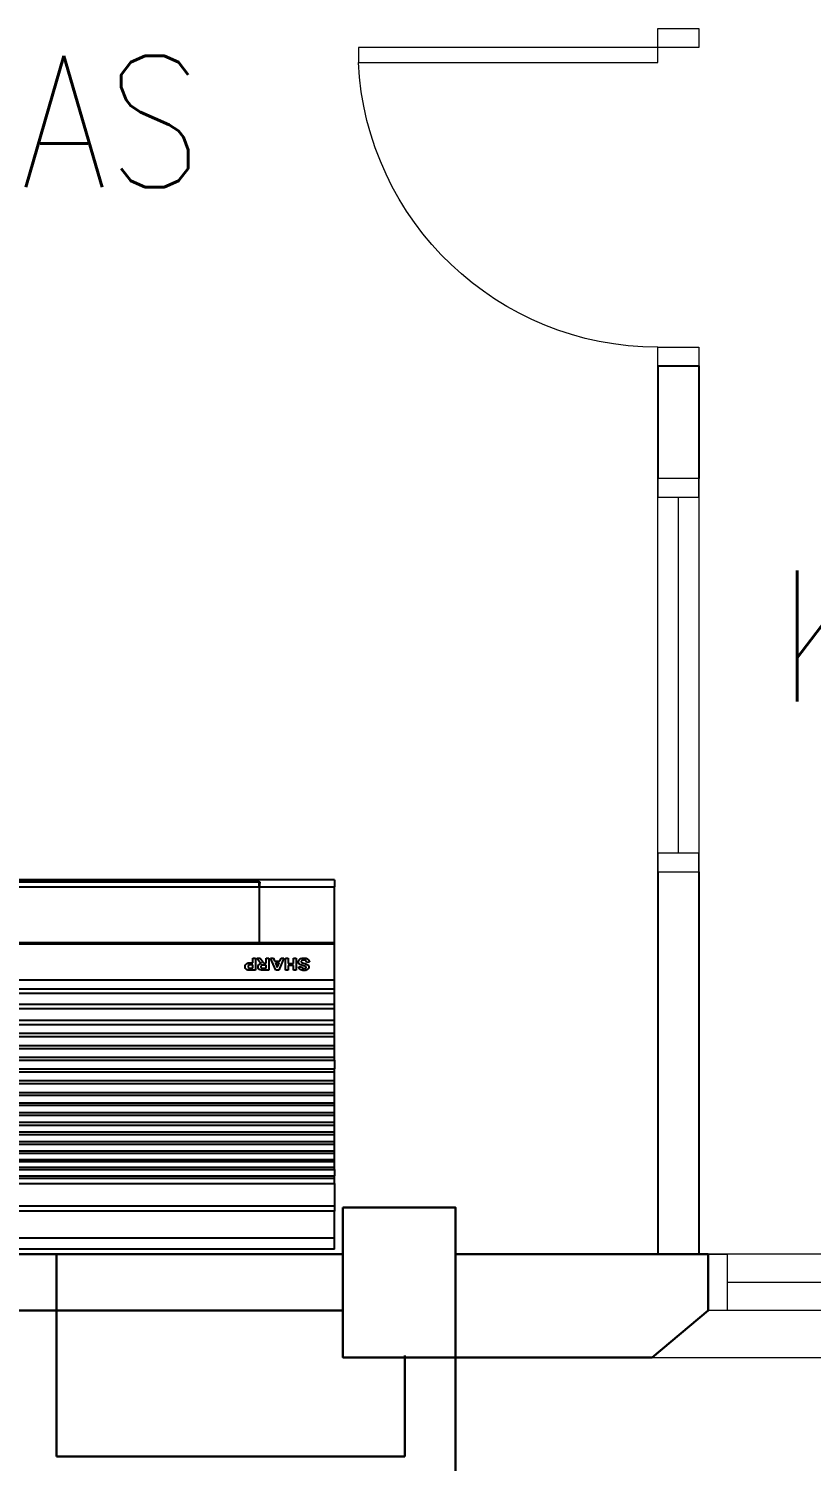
# Model space of a CAD drawing. Header units: inches. Extents: x -86208230 to 200276, y 9267 to 1246656.
# Drawn here: x 126890 to 128979, y 31496 to 35318 of the extents above; entities that cross this region are included whole.
import ezdxf
from ezdxf.enums import TextEntityAlignment as Align

# ---------------------------------------------------------------- set-up
doc = ezdxf.new("R2010")
doc.units = ezdxf.units.IN
doc.header["$MEASUREMENT"] = 0
for name, color, linetype, lineweight in [('COLUMN', 8, 'Continuous', 30), ('DOOR', 8, 'Continuous', 20), ('t3', 8, 'Continuous', 25), ('wall', 8, 'Continuous', 30), ('WIN', 8, 'Continuous', 18)]:
    doc.layers.add(name, color=color, linetype=linetype, lineweight=lineweight)
doc.layers.add('Edges', color=7, linetype='Continuous')
doc.layers.add('partition', color=8, linetype='Continuous')
doc.styles.add('LAILA', font='romans.shx', dxfattribs={"width": 0.85})

# ---------------------------------------------------------------- blocks, each defined once
blk = doc.blocks.new('dr16')
at = {"layer": 'DOOR', "color": 1}
blk.add_line((-2409712.2, -909070.8), (-2409602.2, -909070.8), dxfattribs=at)
for points in [[(-2409712.2, -909070.8), (-2409602.2, -909070.8), (-2409602.2, -909020.8), (-2409712.2, -909020.8)], [(-2410511.2, -909830.8), (-2409712.2, -909830.8), (-2409712.2, -909870.8), (-2410511.2, -909870.8)], [(-2409712.2, -909920.8), (-2409602.2, -909920.8), (-2409602.2, -909870.8), (-2409712.2, -909870.8)]]:
    blk.add_lwpolyline(points, close=True, dxfattribs=at)
at = {"layer": 'DOOR', "color": 9}
blk.add_arc((-2409712.2, -909870.8), 800, 90, 177.134, dxfattribs=at)
blk = doc.blocks.new('air con')
at = {"layer": 'Edges'}
for p, q in [((71.4, 41.9), (152.4, 41.9)), ((71.4, 41.9), (71.4, 41.09)), ((71.4, 41.09), (152.4, 41.09)), ((71.4, 41.09), (71.4, 39.12)), ((71.4, 39.12), (152.4, 39.12)), ((71.4, 38.72), (71.4, 39.12)), ((152.4, 38.72), (71.4, 38.72)), ((71.4, 37.09), (71.4, 38.72)), ((71.4, 37.09), (71.4, 36.7)), ((152.4, 37.09), (71.4, 37.09)), ((152.4, 36.7), (71.4, 36.7)), ((71.4, 36.7), (71.4, 36.54)), ((152.4, 36.54), (71.4, 36.54)), ((71.4, 36.08), (71.4, 36.54)), ((152.4, 36.08), (71.4, 36.08)), ((71.4, 36.08), (71.4, 35.91)), ((152.4, 35.91), (71.4, 35.91)), ((71.4, 35.91), (71.4, 35.49)), ((71.4, 35.49), (71.4, 35.34)), ((152.4, 35.49), (71.4, 35.49)), ((152.4, 35.34), (71.4, 35.34)), ((71.4, 35.34), (71.4, 34.88)), ((152.4, 34.88), (71.4, 34.88)), ((71.4, 34.88), (71.4, 34.71)), ((152.4, 34.71), (71.4, 34.71)), ((71.4, 34.71), (71.4, 34.21)), ((152.4, 34.21), (71.4, 34.21)), ((71.4, 34.21), (71.4, 34.02)), ((71.4, 34.02), (71.4, 33.51)), ((152.4, 34.02), (71.4, 34.02)), ((152.4, 33.51), (71.4, 33.51)), ((71.4, 33.51), (71.4, 33.33)), ((152.4, 33.33), (71.4, 33.33)), ((71.4, 33.33), (71.4, 32.83)), ((152.4, 32.83), (71.4, 32.83)), ((71.4, 32.83), (71.4, 32.62)), ((152.4, 32.62), (71.4, 32.62)), ((71.4, 32.62), (71.4, 32.1)), ((152.4, 32.1), (71.4, 32.1)), ((71.4, 32.1), (71.4, 31.91)), ((152.4, 31.91), (71.4, 31.91)), ((71.4, 31.91), (71.4, 31.38)), ((152.4, 31.38), (71.4, 31.38)), ((71.4, 31.38), (71.4, 31.19)), ((152.4, 31.19), (71.4, 31.19)), ((71.4, 31.19), (71.4, 30.65)), ((152.4, 30.65), (71.4, 30.65)), ((71.4, 30.65), (71.4, 30.44)), ((152.4, 30.44), (71.4, 30.44)), ((71.4, 30.44), (71.4, 29.79)), ((152.4, 29.79), (71.4, 29.79)), ((71.4, 29.79), (71.4, 29.56)), ((71.4, 29.56), (71.4, 28.93)), ((152.4, 29.56), (71.4, 29.56)), ((152.4, 28.93), (71.4, 28.93)), ((71.4, 28.93), (71.4, 28.71)), ((152.4, 28.71), (71.4, 28.71)), ((71.4, 28.09), (71.4, 28.71)), ((152.4, 28.09), (71.4, 28.09)), ((71.4, 28.09), (71.4, 27.87)), ((71.4, 27.87), (71.4, 27.23)), ((152.4, 27.87), (71.4, 27.87)), ((152.4, 27.23), (71.4, 27.23)), ((71.4, 27.23), (71.4, 27.02)), ((71.4, 27.02), (71.4, 26.35)), ((152.4, 27.02), (71.4, 27.02)), ((152.4, 26.35), (71.4, 26.35)), ((71.4, 26.35), (71.4, 26.12)), ((152.4, 26.12), (71.4, 26.12)), ((71.4, 26.12), (71.4, 25.47)), ((152.4, 25.47), (71.4, 25.47)), ((71.4, 25.47), (71.4, 25.16)), ((152.4, 25.16), (71.4, 25.16)), ((71.4, 25.16), (71.4, 24.3)), ((152.4, 24.3), (71.4, 24.3)), ((71.4, 24.3), (71.4, 24)), ((152.4, 24), (71.4, 24)), ((71.4, 24), (71.4, 23.18)), ((71.4, 23.18), (71.4, 22.88)), ((152.4, 23.18), (71.4, 23.18)), ((152.4, 22.88), (71.4, 22.88)), ((71.4, 22.88), (71.4, 22.21)), ((152.4, 22.21), (71.4, 22.21)), ((71.4, 22.21), (71.4, 19.57)), ((73.25, 20.92), (73.44, 20.94)), ((73.28, 21.28), (73.29, 21.35)), ((73.29, 21.23), (73.28, 21.28)), ((73.29, 21.35), (73.33, 21.41)), ((73.31, 21.19), (73.29, 21.23)), ((73.33, 21.14), (73.31, 21.19)), ((73.33, 21.41), (73.38, 21.46)), ((73.37, 21.11), (73.33, 21.14)), ((73.41, 21.08), (73.37, 21.11)), ((73.38, 21.46), (73.45, 21.49)), ((73.46, 21.06), (73.41, 21.08)), ((73.44, 20.94), (73.47, 20.86)), ((73.45, 21.49), (73.54, 21.52)), ((73.6, 21.02), (73.46, 21.06)), ((73.48, 21.32), (73.47, 21.29)), ((73.47, 21.29), (73.48, 21.26)), ((73.5, 21.35), (73.48, 21.32)), ((73.48, 21.26), (73.5, 21.24)), ((73.56, 21.37), (73.5, 21.35)), ((73.5, 21.24), (73.57, 21.21)), ((73.54, 21.52), (73.64, 21.52)), ((73.64, 21.38), (73.56, 21.37)), ((73.57, 21.21), (73.68, 21.18)), ((73.76, 20.98), (73.6, 21.02)), ((73.64, 21.52), (73.73, 21.52)), ((73.71, 21.37), (73.64, 21.38)), ((73.68, 21.18), (73.81, 21.15)), ((73.77, 21.35), (73.71, 21.37)), ((73.73, 21.52), (73.8, 21.51)), ((73.8, 20.96), (73.76, 20.98)), ((73.8, 21.31), (73.77, 21.35)), ((73.8, 21.51), (73.87, 21.48)), ((73.82, 21.25), (73.8, 21.31)), ((73.83, 20.94), (73.8, 20.96)), ((73.81, 21.15), (73.9, 21.12)), ((74.02, 21.26), (73.82, 21.25)), ((73.84, 20.92), (73.83, 20.94)), ((73.87, 21.48), (73.92, 21.45)), ((73.9, 21.12), (73.96, 21.08)), ((73.92, 21.45), (73.96, 21.41)), ((73.96, 21.41), (73.99, 21.37)), ((73.96, 21.08), (74.01, 21.03)), ((73.99, 21.37), (74.01, 21.32)), ((74.01, 21.32), (74.02, 21.26)), ((74.01, 21.03), (74.04, 20.97)), ((74.04, 20.97), (74.05, 20.89)), ((74.21, 20.64), (74.21, 21.51)), ((74.21, 21.51), (74.41, 21.51)), ((74.41, 21.51), (74.41, 21.17)), ((74.41, 21.17), (74.8, 21.17)), ((74.8, 21.02), (74.41, 21.02)), ((74.41, 21.02), (74.41, 20.64)), ((74.8, 21.17), (74.8, 21.51)), ((74.8, 21.51), (75, 21.51)), ((74.8, 20.64), (74.8, 21.02)), ((75, 21.51), (75, 20.64)), ((75.11, 20.64), (75.49, 21.51)), ((75.59, 21.31), (75.46, 20.98)), ((75.46, 20.98), (75.73, 20.98)), ((75.49, 21.51), (75.7, 21.51)), ((75.73, 20.98), (75.59, 21.31)), ((75.7, 21.51), (76.09, 20.64)), ((76.2, 20.64), (76.2, 21.51)), ((76.2, 21.51), (76.62, 21.51)), ((76.55, 21.36), (76.4, 21.36)), ((76.4, 21.36), (76.4, 21.14)), ((76.4, 21.14), (76.54, 21.14)), ((76.44, 21), (76.4, 21)), ((76.4, 21), (76.4, 20.64)), ((76.5, 21), (76.44, 21)), ((76.54, 20.99), (76.5, 21)), ((76.54, 21.14), (76.66, 21.14)), ((76.57, 20.98), (76.54, 20.99)), ((76.7, 21.36), (76.55, 21.36)), ((76.6, 20.96), (76.57, 20.98)), ((76.7, 20.83), (76.6, 20.96)), ((76.62, 21.51), (76.75, 21.5)), ((76.66, 21.14), (76.72, 21.15)), ((76.74, 21.35), (76.7, 21.36)), ((76.72, 21.15), (76.75, 21.17)), ((76.77, 21.33), (76.74, 21.35)), ((76.8, 21.03), (76.74, 21.02)), ((76.74, 21.02), (76.8, 20.99)), ((76.75, 21.5), (76.85, 21.49)), ((76.75, 21.17), (76.78, 21.19)), ((76.79, 21.29), (76.77, 21.33)), ((76.78, 21.19), (76.79, 21.22)), ((76.8, 21.25), (76.79, 21.29)), ((76.79, 21.22), (76.8, 21.25)), ((76.86, 21.05), (76.8, 21.03)), ((76.8, 20.99), (76.85, 20.95)), ((76.85, 21.49), (76.91, 21.45)), ((76.85, 20.95), (76.9, 20.89)), ((76.9, 21.07), (76.86, 21.05)), ((76.94, 21.1), (76.9, 21.07)), ((76.91, 21.45), (76.96, 21.4)), ((76.97, 21.14), (76.94, 21.1)), ((76.96, 21.4), (76.99, 21.34)), ((76.99, 21.18), (76.97, 21.14)), ((76.99, 21.34), (77, 21.27)), ((77, 21.22), (76.99, 21.18)), ((77, 21.27), (77, 21.22)), ((77.19, 20.64), (77.19, 21.51)), ((77.19, 21.51), (77.51, 21.51)), ((77.39, 21.36), (77.39, 21.12)), ((77.48, 21.36), (77.39, 21.36)), ((77.39, 21.12), (77.5, 21.12)), ((77.52, 20.97), (77.39, 20.97)), ((77.39, 20.97), (77.39, 20.64)), ((77.63, 21.36), (77.48, 21.36)), ((77.5, 21.12), (77.59, 21.12)), ((77.51, 21.51), (77.66, 21.51)), ((77.64, 20.97), (77.52, 20.97)), ((77.59, 21.12), (77.65, 21.13)), ((77.67, 21.34), (77.63, 21.36)), ((77.72, 20.98), (77.64, 20.97)), ((77.65, 21.13), (77.69, 21.15)), ((77.66, 21.51), (77.74, 21.5)), ((77.71, 21.32), (77.67, 21.34)), ((77.69, 21.15), (77.72, 21.17)), ((77.73, 21.28), (77.71, 21.32)), ((77.72, 21.17), (77.73, 21.2)), ((77.78, 21), (77.72, 20.98)), ((77.74, 21.24), (77.73, 21.28)), ((77.73, 21.2), (77.74, 21.24)), ((77.74, 21.5), (77.82, 21.47)), ((77.83, 21.02), (77.78, 21)), ((77.82, 21.47), (77.89, 21.41)), ((77.87, 21.06), (77.83, 21.02)), ((77.91, 21.11), (77.87, 21.06)), ((77.89, 21.41), (77.91, 21.38)), ((77.91, 21.38), (77.93, 21.34)), ((77.93, 21.17), (77.91, 21.11)), ((77.93, 21.34), (77.94, 21.29)), ((77.94, 21.24), (77.93, 21.17)), ((77.94, 21.29), (77.94, 21.24)), ((73.26, 20.85), (73.25, 20.92)), ((73.29, 20.79), (73.26, 20.85)), ((73.32, 20.74), (73.29, 20.79)), ((73.37, 20.7), (73.32, 20.74)), ((73.42, 20.67), (73.37, 20.7)), ((73.49, 20.64), (73.42, 20.67)), ((73.47, 20.86), (73.51, 20.81)), ((73.57, 20.63), (73.49, 20.64)), ((73.51, 20.81), (73.57, 20.78)), ((73.57, 20.78), (73.66, 20.77)), ((73.65, 20.62), (73.57, 20.63)), ((73.77, 20.63), (73.65, 20.62)), ((73.66, 20.77), (73.74, 20.78)), ((73.74, 20.78), (73.8, 20.81)), ((73.87, 20.66), (73.77, 20.63)), ((73.8, 20.81), (73.84, 20.85)), ((73.85, 20.89), (73.84, 20.92)), ((73.84, 20.85), (73.85, 20.89)), ((73.94, 20.7), (73.87, 20.66)), ((74, 20.75), (73.94, 20.7)), ((74.04, 20.82), (74, 20.75)), ((74.05, 20.89), (74.04, 20.82)), ((74.41, 20.64), (74.21, 20.64)), ((75, 20.64), (74.8, 20.64)), ((75.32, 20.64), (75.11, 20.64)), ((75.4, 20.84), (75.32, 20.64)), ((75.79, 20.84), (75.4, 20.84)), ((75.88, 20.64), (75.79, 20.84)), ((76.09, 20.64), (75.88, 20.64)), ((76.4, 20.64), (76.2, 20.64)), ((76.85, 20.64), (76.7, 20.83)), ((77.08, 20.64), (76.85, 20.64)), ((76.9, 20.89), (76.96, 20.81)), ((76.96, 20.81), (77.08, 20.64)), ((77.39, 20.64), (77.19, 20.64)), ((152.4, 19.57), (71.4, 19.57)), ((71.4, 19.57), (71.4, 19.49)), ((152.4, 19.49), (71.4, 19.49)), ((71.4, 19.49), (71.4, 15.42)), ((76.92, 15.42), (76.92, 19.49)), ((76.92, 18.47), (76.92, 18.81)), ((76.92, 18.13), (76.92, 18.47)), ((76.92, 17.8), (76.92, 18.13)), ((76.92, 17.48), (76.92, 17.8)), ((76.92, 17.16), (76.92, 17.48)), ((76.92, 16.85), (76.92, 17.16)), ((76.92, 16.55), (76.92, 16.85)), ((76.92, 16.26), (76.92, 16.55)), ((76.92, 15.97), (76.92, 16.26)), ((76.92, 15.69), (76.92, 15.97)), ((76.86, 15.42), (71.4, 15.42)), ((71.4, 14.9), (71.4, 15.42)), ((71.4, 14.9), (152.4, 14.9)), ((76.92, 15.42), (76.86, 15.42)), ((76.86, 15.42), (76.86, 15.14)), ((76.92, 15.14), (76.86, 15.14)), ((76.86, 15.05), (76.86, 15.14)), ((76.92, 15.05), (76.86, 15.05)), ((76.92, 15.42), (76.92, 15.69)), ((76.92, 15.42), (76.92, 15.14)), ((146.42, 15.42), (76.92, 15.42)), ((76.92, 15.14), (76.92, 15.05)), ((146.42, 15.05), (76.92, 15.05)), ((76.92, 15.05), (76.92, 15.01)), ((146.42, 15.01), (76.92, 15.01))]:
    blk.add_line(p, q, dxfattribs=at)
blk = doc.blocks.new('1.5HP AIR CONDITION')
at = {"xscale": 36.51607049631966, "yscale": 36.51607049631966, "zscale": 36.51607049631966}
blk.add_blockref('air con', (-4086.2, -544), dxfattribs=at)

msp = doc.modelspace()

# ---------------------------------------------------------------- linework, layer by layer
at = {"layer": 'COLUMN'}
msp.add_lwpolyline([(127728.7, 32173.1), (128028.7, 32173.1), (128028.7, 31773.1), (127728.7, 31773.1)], close=True, dxfattribs=at)
at = {"layer": 'partition'}
for p, q in [((128568.7, 34418.1), (128678.7, 34418.1)), ((128568.7, 34418.1), (128568.7, 34118.1)), ((128678.7, 34418.1), (128678.7, 34118.1)), ((128568.7, 33068.1), (128568.7, 32048.1)), ((128678.7, 33068.1), (128678.7, 32048.1))]:
    msp.add_line(p, q, dxfattribs=at)
at = {"layer": 'wall'}
for p, q in [((126253.7, 32048.1), (127728.7, 32048.1)), ((126963.7, 31508.1), (126963.7, 32048.1)), ((128028.7, 32048.1), (128703.7, 32048.1)), ((128703.7, 32048.1), (128703.7, 31898.1)), ((127728.7, 31898.1), (126403.7, 31898.1)), ((128553.7, 31773.1), (128703.7, 31898.1)), ((127893.7, 31508.1), (127893.7, 31778.1)), ((128028.7, 31373.1), (128028.7, 31773.1)), ((128028.7, 31773.1), (128553.7, 31773.1)), ((126963.7, 31508.1), (127893.7, 31508.1))]:
    msp.add_line(p, q, dxfattribs=at)
at = {"layer": 'WIN'}
for p, q in [((128568.7, 33068.1), (128568.7, 34118.1)), ((128678.7, 34118.1), (128678.7, 33068.1)), ((128623.7, 34068.1), (128623.7, 33118.1)), ((131053.7, 32048.1), (128703.7, 32048.1)), ((129153.7, 31973.1), (128753.7, 31973.1)), ((131053.7, 31898.1), (128703.7, 31898.1)), ((128553.7, 31773.1), (131203.7, 31773.1))]:
    msp.add_line(p, q, dxfattribs=at)
for points in [[(128568.7, 34068.1), (128678.7, 34068.1), (128678.7, 34118.1), (128568.7, 34118.1)], [(128568.7, 33068.1), (128678.7, 33068.1), (128678.7, 33118.1), (128568.7, 33118.1)], [(128753.7, 31898.1), (128703.7, 31898.1), (128703.7, 32048.1), (128753.7, 32048.1)]]:
    msp.add_lwpolyline(points, close=True, dxfattribs=at)

# ---------------------------------------------------------------- block references
at = {"rotation": 180}
msp.add_blockref('1.5HP AIR CONDITION', (126227.5, 33047.4), dxfattribs=at)
at = {"layer": 'DOOR', "xscale": -1, "rotation": 180}
msp.add_blockref('dr16', (2538280.9, -874602.6), dxfattribs=at)

# ---------------------------------------------------------------- texts
at = {"layer": 't3', "style": 'LAILA', "width": 0.85}
for s, p in [('PENYELARAS', (124892.9, 35245.2)), ('KORIDOR', (128889.7, 33872.8))]:
    msp.add_text(s, height=350, dxfattribs=at).set_placement(p, align=Align.TOP_LEFT)

doc.saveas('drawing.dxf')
